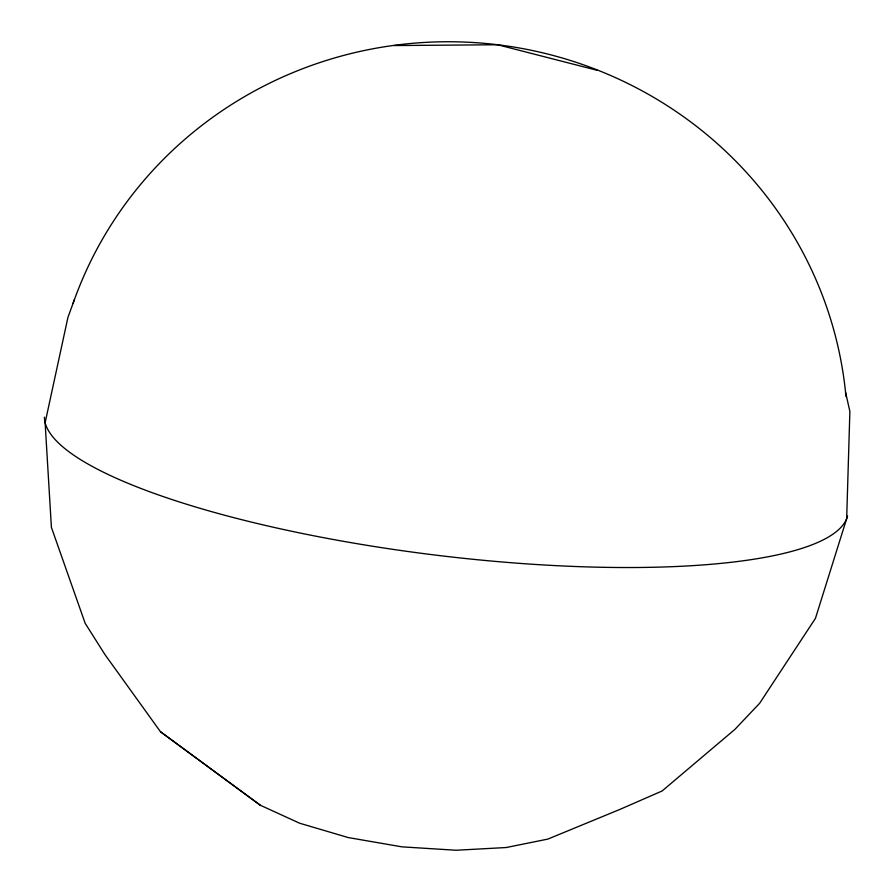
<?xml version="1.0" encoding="UTF-8"?>
<svg xmlns="http://www.w3.org/2000/svg" width="895" height="895" viewBox="0 0 895 895"><rect width="100%" height="100%" fill="white"/><g stroke="black" fill="none" stroke-linecap="round" stroke-linejoin="round"><path stroke-width="1.34" d="M74.43 299.556L67.93 317.423L45.119 422.764L51.407 527.379L85.182 623.334L105.062 654.737L160.485 731.752L260.288 805.22L299.657 823.221L348.189 837.552L401.922 846.849L456.159 850.25L506.178 847.531L547.874 839.085L620.123 809.315L662.11 790.979L734.94 729.347L759.609 703.325L815.446 618.356L846.67 518.664L849.881 411.42L845.574 392.334M394.057 45.555L497.631 44.75L597.256 70.325M160.485 731.752L260.288 805.22M73.043 303.45A397.973 388.285 4.1 0 1 497.005 44.672A397.973 388.285 4.1 0 1 845.976 396.485M847.576 516.035A404.797 91.894 7 0 1 433.862 554.889A404.797 91.894 7 0 1 44.426 417.182"/></g></svg>
